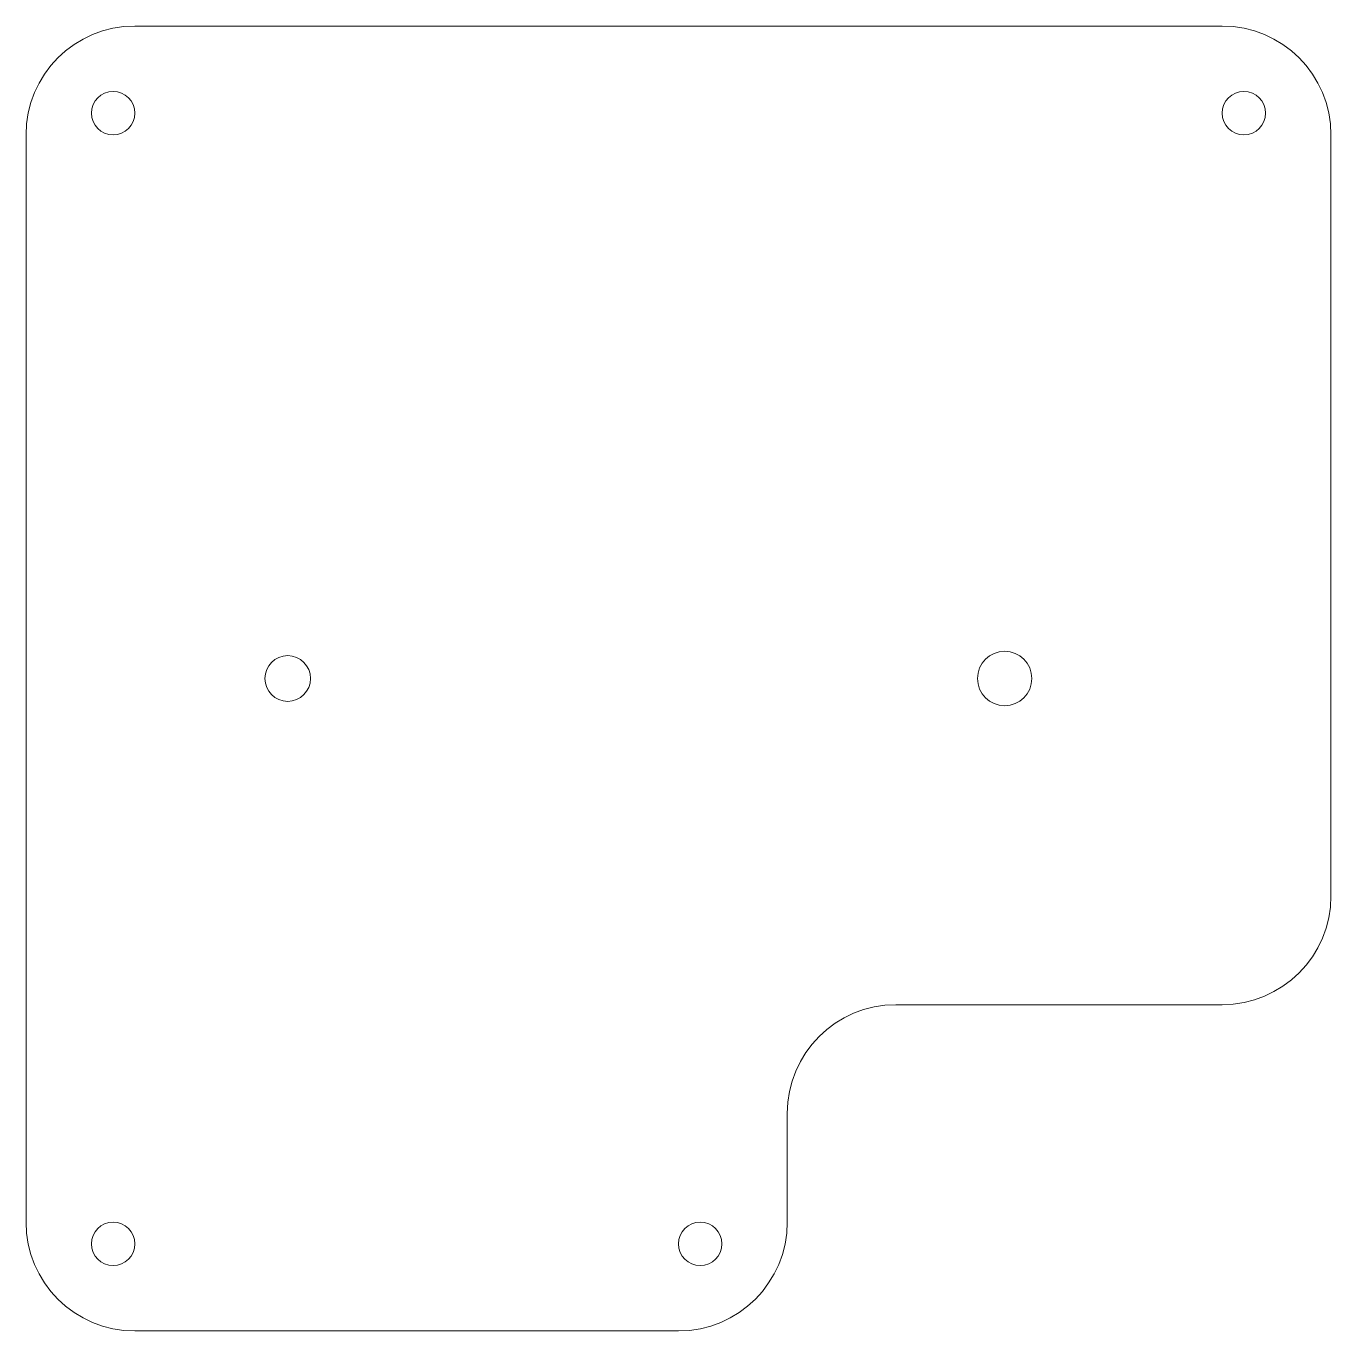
# Model space of a CAD drawing. Header units: millimetres. Extents: x 0 to 120, y 0 to 120.
import ezdxf

# ---------------------------------------------------------------- set-up
doc = ezdxf.new("R2010")
doc.units = ezdxf.units.MM

msp = doc.modelspace()

# ---------------------------------------------------------------- linework, layer by layer
at = {"color": 7, "linetype": 'Continuous', "lineweight": 15}
for p, q in [((110, 120), (10, 120)), ((0, 110), (0, 10)), ((120, 40), (120, 110)), ((80, 30), (110, 30)), ((70, 10), (70, 20)), ((10, 0), (60, 0))]:
    msp.add_line(p, q, dxfattribs=at)
for centre, radius in [((112, 112), 2), ((8, 112), 2), ((90, 60), 2.5), ((24.06, 60), 2.1), ((8, 8), 2), ((62, 8), 2)]:
    msp.add_circle(centre, radius, dxfattribs=at)
for centre, start, end in [((10, 110), 90, 180), ((110, 110), 0, 90), ((110, 40), 270, 0), ((80, 20), 90, 180), ((10, 10), 180, 270), ((60, 10), 270, 0)]:
    msp.add_arc(centre, 10, start, end, dxfattribs=at)

doc.saveas('drawing.dxf')
